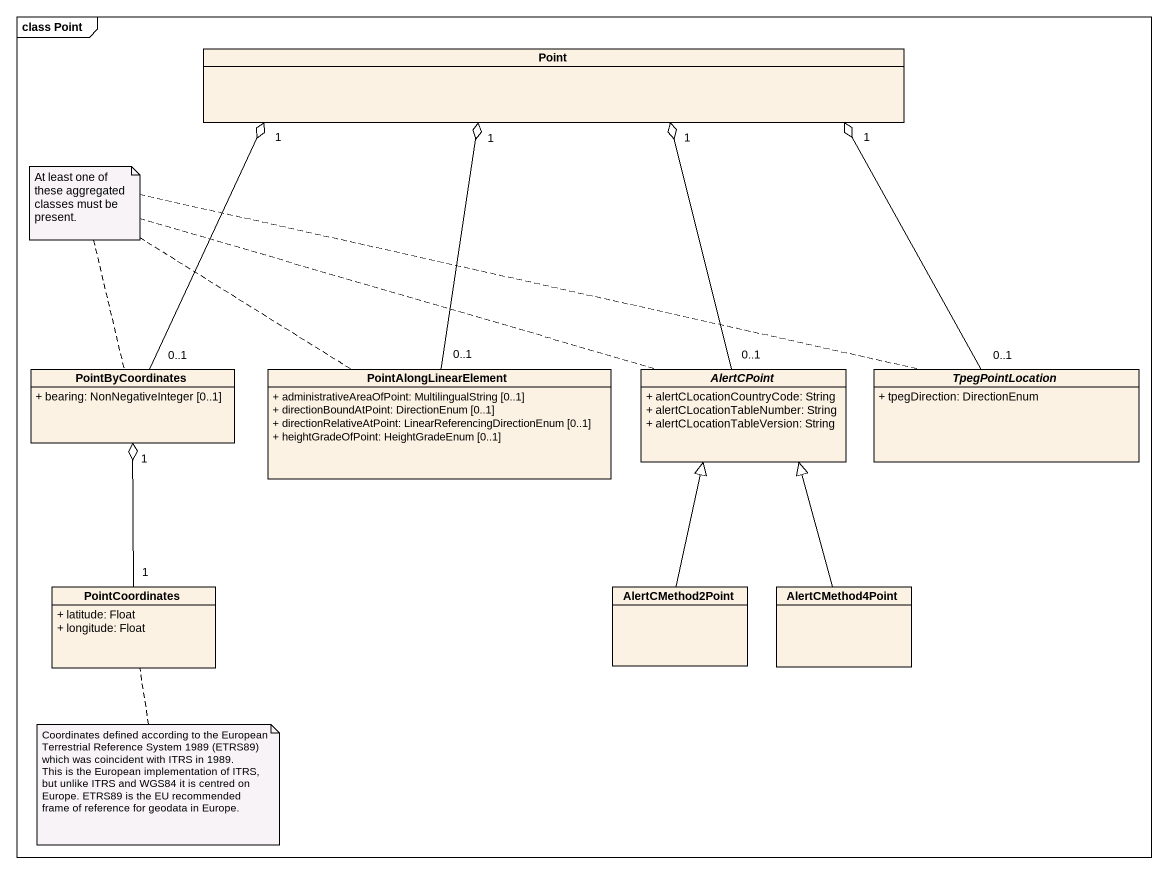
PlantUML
@startuml
mainframe class Point
hide circle
hide empty members
skinparam classAttributeIconSize 0
class Point
class PointByCoordinates {
  + bearing: NonNegativeInteger [0..1]
}
class PointAlongLinearElement {
  + administrativeAreaOfPoint: MultilingualString [0..1]
  + directionBoundAtPoint: DirectionEnum [0..1]
  + directionRelativeAtPoint: LinearReferencingDirectionEnum [0..1]
  + heightGradeOfPoint: HeightGradeEnum [0..1]
}
abstract class AlertCPoint {
  + alertCLocationCountryCode: String
  + alertCLocationTableNumber: String
  + alertCLocationTableVersion: String
}
abstract class TpegPointLocation {
  + tpegDirection: DirectionEnum
}
class PointCoordinates {
  + latitude: Float
  + longitude: Float
}
class AlertCMethod2Point
class AlertCMethod4Point
PointByCoordinates "0..1" -up-o "1" Point
PointAlongLinearElement "0..1" -up-o "1" Point
AlertCPoint "0..1" -up-o "1" Point
TpegPointLocation "0..1" -up-o "1" Point
PointCoordinates "1" -up-o "1" PointByCoordinates
AlertCMethod2Point -up-|> AlertCPoint
AlertCMethod4Point -up-|> AlertCPoint
note as N1
  At least one of these aggregated classes must be present.
end note
N1 .. AlertCPoint
N1 .. TpegPointLocation
N1 .. PointByCoordinates
N1 .. PointAlongLinearElement
note bottom of PointCoordinates
  Coordinates defined according to the European Terrestrial Reference System 1989 (ETRS89) which was coincident with ITRS in 1989.
  This is the European implementation of ITRS, but unlike ITRS and WGS84 it is centred on Europe. ETRS89 is the EU recommended frame of reference for geodata in Europe.
end note
@enduml
